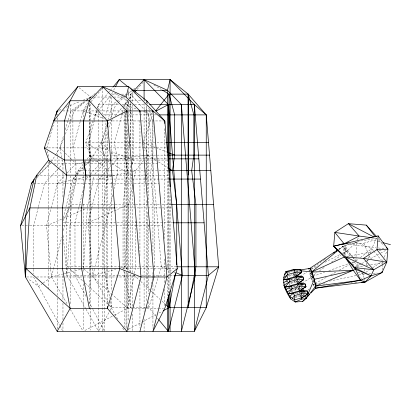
<?xml version="1.0" encoding="UTF-8"?>
<svg xmlns="http://www.w3.org/2000/svg" width="411" height="411" viewBox="0 0 411 411"><rect width="100%" height="100%" fill="white"/><g stroke="black" fill="none" stroke-linecap="round" stroke-linejoin="round"><path stroke-width="0.31" stroke-dasharray="2.06 1.54" d="M89.331 104.584L89.315 159.417L89.336 121.584M130.755 146.131L130.765 102.467M130.765 101.825L130.77 94.119L132.917 91.787M132.589 164.462L133.221 160.054L133.246 120.942L130.672 111.766M122.288 113.169L114.381 142.612L117.402 158.857L117.274 174.87L114.114 188.608M84.794 101.676L72.875 110.924L72.947 147.893L75.963 163.686L75.84 179.247L69.274 207.005M293.716 273.269L293.665 276.5L294.512 275.791M355.972 260.404L356.039 257.255M356.054 256.623L356.378 242.13L352.7 242.618M345.055 255.462L345.317 245.454L344.716 244.607M382.132 270.032L382.281 264.407M382.302 263.78L382.333 262.526M68.473 267.659L67.548 266.801L71.154 207.545M71.195 206.908L71.35 204.359L78.172 170.678L83.217 164.153M130.513 271.948L124.97 266.801L128.766 204.359L132.558 185.649M83.572 267.967L87.291 208.552M85.719 308.651L66.87 275.411L67.45 268.029M107.477 175.764L103.87 204.359L103.87 206.908M107.554 175.127L108.114 170.678L105.93 155.122L105.93 121.913M125.771 112.444L125.103 114.89L125.129 155.122L127.287 170.678L123.043 204.359L123.043 266.801L123.757 270.572M132.532 186.507L131.063 175.173L131.515 172.024M114.484 315.129L127.58 308.342L135.306 268.604L135.306 220.049M146.876 307.721L147.117 306.478M151.464 284.129L152.548 278.54M152.671 277.918L153.154 275.437M154.12 270.469L154.479 268.604L154.479 207.909L150.236 175.173L152.394 160.054L152.419 120.942L149.501 110.544M133.57 180.655L135.589 170.678L143.352 160.644M87.461 207.293L94.027 175.79M75.567 174.87L66.669 213.581L66.87 275.411L117.818 275.411M112.681 194.85L108.376 213.581L94.576 268.609M69.13 207.622L63.263 231.126M63.222 217.876L65.852 207.401M66.007 206.784L72.963 179.062L74.915 175.918M78.85 207.401L74.987 222.803L74.987 275.411L86.274 296.886M79.004 206.784L83.176 190.149M108.257 302.558L92.871 275.411L87.985 222.803L91.54 208.634M91.694 208.017L98.959 179.062L102.817 174.834M94.422 269.226L92.871 275.411L115.707 269.282M38.321 207.355L33.548 225.839L33.548 268.666M38.48 206.738L44.522 183.321L59.014 167.894M50.64 268.666L46.546 225.839L51 208.588M51.159 207.971L57.525 183.321L65.426 174.906M43.237 282.984L51.432 276.973L61.665 237.322M94.314 120.531L88.386 142.612L91.401 158.857L131.273 158.857M94.479 119.92L96.95 110.718M97.607 108.263L98.594 104.584L107.882 93.333M122.452 112.557L123.768 107.651M123.932 107.035L124.595 104.584L129.033 99.2M110.929 96.564L105.93 114.89L105.93 118.08M126.603 109.393L128.771 101.45M129.434 99.01L130.77 94.119L128.319 94.119M46.946 147.893L54.098 122.016M72.947 147.893L80.094 122.016M80.263 121.399L83.156 110.924L88.93 100.382M96.549 110.646L85.786 142.612L91.401 158.857L101.383 142.612L106.86 123.598M107.918 119.92L112.337 104.584L116.411 101.656M55.624 154.736L59.949 147.893L63.715 135.168M65.334 129.712L68.026 120.623M68.205 120.017L70.898 110.924L83.962 101.8M145.89 111.509L148.833 114.89L161.276 266.801L148.833 307.68L155.754 316.069M143.408 142.011L152.532 114.89L143.023 111.381M364.197 271.075L365.009 268.655M366.232 265.023L367.249 261.997M367.455 261.396L368.266 258.971M368.472 258.37L369.284 255.945M370.095 253.525L371.724 248.686L376.45 238.318L375.669 237.301M97.366 108.221L98.594 104.584L119.416 104.584M106.182 160.054L101.769 147.893L107.363 131.726M108.817 127.533L111.098 120.942L112.306 119.467M104.404 174.012L104.404 158.857L101.383 142.612L107.245 127.163M108.37 124.194L109.722 120.629M110.626 118.25L115.81 104.584L117.736 102.904M61.804 157.608L59.949 147.893L63.669 138.353M65.298 134.181L74.37 110.924L85.452 101.543M357.385 239.921L358.644 237.162M382.631 260.697L383.155 259.541M384.213 257.229L386.849 251.445M310.726 269.601L309.021 270.479L309.807 268.789M63.089 220.635L69.695 207.612M69.973 207.072L71.35 204.359L135.168 204.359M111.597 94.119L112.475 92.449M113.642 90.22L115.101 87.435M89.233 99.827L90.754 97.053L93.256 95.059M99.2 330.264L109.783 310.983M110.086 310.433L111.597 307.68L111.597 296.819M75.891 174.346L78.172 170.678L111.951 170.678M36.795 177.711L49.967 163.686L55.29 155.26M84.769 162.15L86.706 159.638M87.096 159.139L90.199 155.122L167.128 155.122M144.903 158.636L147.621 155.122L143.203 142.612L155.075 147.333M97.859 111.427L95.116 114.89L100.844 114.89M98.255 110.934L110.42 95.604M94.931 174.197L105.406 161.03M115.522 115.527L127.58 100.757L113.503 92.439M108.288 92.845L109.901 90.888M110.307 90.399L112.732 87.461M129.439 98.712L134.284 92.845M137.115 89.418L143.172 82.082M83.156 120.485L83.156 110.924L86.865 106.562M89.336 103.649L90.574 102.195M90.985 101.712L101.281 89.588M101.692 89.1L103.341 87.163M76.821 174.834L72.963 179.062L170.087 179.062M77.247 174.362L83.685 167.318M85.401 165.438L90.543 159.797L85.247 165.083M86.387 178.59L89.819 174.834M90.25 174.362L103.546 159.797M103.248 174.362L111.396 165.438M111.823 164.965L117.402 158.857L143.84 155.589M59.451 167.426L62.965 163.686L62.272 160.038M67.183 173.036L75.963 163.686L99.888 160.809M76.446 173.981L84.805 165.53M37.298 176.134L49.967 163.686L51.205 163.686M300.369 297.482L302.167 295.745M302.619 295.314L303.518 294.446M305.316 292.714L306.216 291.846M308.014 290.115L309.36 288.815M373.363 250.623L371.724 248.686L356.378 242.13L347.644 250.53L342.959 253.906M118.219 102.483L124.482 97.027M127.374 94.509L131.71 90.728M85.935 101.132L90.754 97.053L93.323 97.053M295.889 271.46L296.763 270.736M295.817 274.707L297.554 273.258M294.029 279.352L295.298 278.298M295.134 280.98L293.932 281.982L294.178 283.693M298.109 278.509L298.977 277.785M298.032 281.756L299.336 280.672M295.206 287.268L297.055 285.732M295.566 289.519L297.292 288.08M300.328 285.558L301.628 284.469M300.688 288.445L301.987 287.356M299.886 294.815L298.443 296.018L298.956 297.184M302.106 292.966L303.41 291.882M302.465 295.853L304.638 294.045L304.006 292.026M133.154 89.521L135.08 87.939M338.983 249.636L342.913 246.43L356.378 242.13M93.754 94.658L95.254 93.461M355.957 261.036L358.423 259.105M360.39 257.563L371.724 248.686M86.783 100.135L90.754 97.053L77.756 86.675M42.723 283.359L38.629 286.364L27.974 278.781M116.919 101.291L123.536 96.534M124.045 96.164L126.079 94.7M128.119 93.235L131.171 91.042M313.28 275.288L310.675 277.163L312.319 281.679M313.798 274.913L316.927 272.663M319.527 270.787L325.255 266.657M331.502 262.156L340.878 255.406M309.021 270.479L310.588 269.369M311.106 269L323.621 260.122M324.14 259.752L326.226 258.272M338.741 249.39L342.913 246.43L347.644 250.53L352.792 257.034M86.053 100.341L90.754 97.053L90.754 98.311M365.847 272.323L369.042 270.186M372.772 267.689L382.364 261.278M338.674 249.241L342.913 246.43L352.17 256.793M296.377 286.647L298.011 285.64M302.362 282.948L311.076 277.574L310.064 272.601M294.163 279.398L295.828 278.468M300.261 275.997L306.914 272.288M356.137 266.682L361.151 263.908M361.711 263.6L366.165 261.139M366.725 260.831L368.395 259.906M370.624 258.678L380.098 253.443M380.658 253.135L386.227 250.052M314.466 283.883L313.346 284.499L314.559 286.616M315.026 283.575L326.242 277.399M330.727 274.928L336.332 271.841M339.137 270.299L348.667 265.049M352.592 262.886L354.277 261.961M128.53 329.262L141.461 322.368M142.026 322.07L156.082 314.574M158.893 313.074L162.268 311.276M139.853 114.89L148.833 114.89L152.183 113.123M84.866 330.48L113.914 315.427M311.291 269.308L318.109 265.783M324.926 262.264L340.262 254.342M342.533 253.171L347.644 250.53L345.317 245.454M87.985 222.803L128.766 204.359M287.977 273.089L292.308 271.178M287.69 276.089L291.481 274.42M293.351 276.449L294.435 275.971L293.644 273.464M285.897 282.028L288.568 280.852M290.192 280.138L292.904 278.946M290.449 282.902L294.779 280.99M288.64 288.846L290.788 287.9M292.411 287.186L294.579 286.231M291.579 290.428L296.454 288.281M294.625 294.235L297.877 292.802M295.422 296.763L298.674 295.329M46.546 225.839L62.862 218.667M63.443 218.411L85.586 208.68M58.927 110.194L61.876 108.977M66.001 107.276L67.769 106.547M70.127 105.57L79.554 101.676M83.094 100.217L90.754 97.053M312.488 276.516L310.675 277.163L309.17 271.09M313.09 276.3L324.562 272.216M328.79 270.71L348.107 263.831M351.729 262.542L353.542 261.894M349.109 243.821L363.812 243.209L373.779 240.219L381.989 242.398M298.561 271.83L299.768 271.471M295.709 271.635L298.802 270.782M294.646 274.651L287.346 276.66L287.823 278.175M295.879 274.312L297.734 273.798M285.989 281.972L288.219 281.355M297.929 278.684L300.4 278.006M296.254 281.869L289.565 283.708L289.878 284.72M298.098 281.36L299.953 280.847M288.527 288.933L290.993 288.255M300.765 285.563L302.619 285.054M299.08 288.748L291.779 290.757L292.416 292.776M300.313 288.409L302.167 287.9M302.362 292.781L306.072 291.764M295.216 297.472L301.294 295.797M302.532 295.458L305.003 294.774M120.649 267.957L124.97 266.801M50.702 269.303L51.432 276.973L63.777 273.757M64.399 273.592L80.448 269.411M98.959 179.062L112.388 175.985M112.999 175.846L132.537 171.377M133.149 171.238L135.589 170.678M57.525 183.321L91.715 175.718M314.59 284.242L313.346 284.499L314.626 284.443M315.216 284.114L320.821 282.943M329.54 281.124L356.327 275.534M358.818 275.01L365.071 273.947M346.91 256.377L372.135 251.917M379.07 250.689L381.593 250.248M357.174 241.56L376.45 238.318L374.765 237.44M356.948 267.186L363.17 266.138M366.278 265.619L368.143 265.306M370.63 264.884L384.306 262.583M144.472 155.512L147.621 155.122L156.272 160.531M368.847 273.634L370.737 273.474M373.255 273.264L377.031 272.95M290.454 279.891L292.976 279.742M286.19 288.101L287.412 288.039M315.263 284.412L317.179 284.32M322.928 284.052L326.76 283.873M351.03 282.737L352.309 282.676M354.863 282.557L356.779 282.465M112.218 94.119L117.171 94.119M121.507 94.119L127.081 94.119M93.965 97.053L111.289 97.053M113.852 97.053L123.48 97.053M131.299 100.757L141.826 100.757M144.302 100.757L146.141 100.757M121.975 104.584L132.28 104.584M134.479 104.584L145.664 104.584M57.16 110.924L60.905 110.924M62.929 110.924L97.253 110.924M99.452 110.924L126.937 110.924M103.356 114.89L117.438 114.89M121.183 114.89L139.488 114.89M154.433 114.89L156.339 114.89M164.816 120.942L111.098 120.942L109.907 120.521M166.244 142.612L85.786 142.612L105.93 155.122M44.871 147.893L156.098 147.893M156.719 147.893L166.517 147.893M131.916 158.857L167.097 158.857M50.651 160.054L62.611 160.054M111.217 160.054L168.109 160.054M54.165 163.686L83.433 163.686M83.798 163.686L157.398 163.686M112.239 170.678L158.317 170.678M158.949 170.678L169.019 170.678M36.733 175.173L65.128 175.173M112.475 175.173L168.746 175.173M34 183.321L133.061 183.321M134.253 183.321L146.547 183.321M147.184 183.321L159.057 183.321M135.681 204.359L159.576 204.359M162.032 204.359L170.986 204.359M115.481 207.909L172.147 207.909M63.222 222.803L172.646 222.803M21.788 225.839L29.387 225.839M29.833 225.839L135.681 225.839M136.149 225.839L162.047 225.839M67.548 266.801L119.904 266.801M120.485 266.801L166.517 266.801M167.128 266.801L176.745 266.801M122.524 268.604L139.144 268.604M139.725 268.604L175.995 268.604M118.46 275.411L135.399 275.411M141.528 275.411L167.483 275.411M170.005 275.411L174.428 275.411M26.684 276.973L33.687 276.973M36.743 276.973L139.514 276.973M109.269 305.522L111.597 307.68L132.013 307.68M132.64 307.68L145.093 307.68M145.72 307.68L148.833 307.68L148.833 301.294M111.412 293.757L127.58 308.342L146.116 308.342M146.753 308.342L157.963 308.342M158.584 308.342L163.568 308.342M346.658 244.067L375.844 247.653M378.382 247.961L384.095 248.665M372.741 237.835L376.45 238.318M83.156 110.924L103.962 118.389M135.887 108.751L124.595 104.584L124.595 107.117M101.769 147.893L108.889 150.647M111.263 151.561L131.438 159.365M132.034 159.591L133.221 160.054M357.93 272.077L363.18 274.101L364.059 277.785M155.666 147.57L166.347 151.818M161.276 266.801L165.386 268.475M165.977 268.712L172.435 271.342M173.021 271.584L175.374 272.539M153.853 84.902L161.436 89.511M107.266 160.711L109.968 162.355M112.131 163.665L131.063 175.173M158.435 161.888L167.631 167.637M95.044 159.329L90.199 155.122L90.199 173.853M96.981 161.009L108.114 170.678M84.003 269.03L110.939 293.331M133.75 274.949L140.223 280.954M140.685 281.386L160.177 299.475M162.042 301.201L165.294 304.227M70.322 269.375L83.269 281.386M85.113 283.102L108.807 305.09M378.737 240.481L384.234 245.67M352.33 263.708L355.525 266.77M361.921 272.894L363.18 274.101L362.43 273.079M59.949 147.893L63.505 151.402M65.287 153.154L72.403 160.177M72.85 160.614L75.963 163.686M360.704 277.708L361.582 278.581M362.019 279.018L363.334 280.328M101.383 142.612L108.946 150.287M111.17 152.543L117.402 158.857M378.582 238.776L380.278 240.656M352.592 257.265L355.536 260.564M145.473 111.027L130.77 94.119L130.77 100.412M373.769 251.106L381.547 260.307M157.382 318.042L158.199 319.028M353.188 257.533L355.561 260.533M350.044 256.166L342.913 246.43L344.649 254.897M354.174 261.802L357.924 266.929M51.432 276.973L67.137 303.893M70.338 309.391L83.156 331.364M109.516 304.772L117.998 319.727M122.709 328.04L124.595 331.364M86.033 309.206L98.594 331.364L98.594 207.586M357.462 263.759L359.271 267.027M33.548 276.973L59.621 325.178M59.924 325.738L62.359 330.238M313.408 284.91L314.225 286.436M88.951 301.972L92.516 308.759M92.814 309.324L104.404 331.364L104.404 207.586M295.155 288.584L296.084 290.68M297.107 293.002L297.621 294.158L299.732 292.396L300.369 294.415M363.812 243.209L369.016 255.205M369.263 255.776L370.254 258.062M310.567 272.991L313.31 280.04M310.634 273.094L313.352 280.117M49.135 161.343L49.967 163.686L49.618 161.862M48.765 160.054L49.967 163.686M311.076 277.569L312.437 281.854M297.194 270.371L297.672 271.887M301.787 284.977L302.265 286.493M300.189 292.283L300.508 293.295M293.875 273.772L294.353 275.288M295.935 280.317L296.413 281.833M297.518 285.347L297.836 286.354M298.309 287.87L298.946 289.889M300.528 294.918L301.006 296.434M293.012 271.445L293.326 272.457M295.863 280.513L296.495 282.516M297.287 285.039L297.605 286.051M298.078 287.566L298.869 290.068M299.501 292.087L299.979 293.603M300.456 295.113L301.083 297.117M287.145 276.331L287.931 278.833M289.365 283.379L289.678 284.381M291.738 290.926L292.051 291.928M147.097 101.979L147.785 104.425M148.813 108.098L149.327 109.932M130.498 111.155L127.58 100.757L127.58 110.22M364.208 278.396L364.793 280.852M47.527 150.929L48.924 158.22M123.875 271.203L130.77 307.68L130.77 273.824M104.224 268.686L103.87 266.801L103.87 207.545M104.348 269.313L109.814 298.247M110.41 301.391L111.597 307.68M312.031 275.796L312.781 280.77M294.502 285.958L294.661 287.089M127.287 170.678L125.103 155.122L125.103 114.89M63.166 235.477L66.87 275.411M344.207 244.992L344.932 255.478M284.828 282.501L284.854 283.641M146.753 100.757L146.753 103.305M146.758 109.68L146.753 105.858L146.753 180.876M146.758 110.323L146.778 179.386M170.087 195.544L170.087 273.485M170.087 275.411L170.087 287.489M169.019 177.67L169.019 274.466M169.019 277.019L169.019 292.986M168.376 173.38L168.376 274.769M168.376 276.68L168.376 293.85M167.483 159.489L167.483 270.279M167.483 279.223L167.483 297.667M164.816 128.643L164.816 239.854M164.816 259.022L164.816 276.295M164.816 276.937L164.816 282.706M164.816 289.113L164.816 306.421M152.938 119.211L152.938 254.604M152.938 272.503L152.938 276.336M152.938 284.653L152.938 328.163M148.833 114.89L148.833 204.359M148.833 224.75L148.833 293.629M147.621 155.122L147.621 192.918M147.621 212.004L147.621 287.823M146.753 102.02L146.753 103.279M146.753 200.517L146.753 276.295M146.753 276.937L146.753 301.931M144.091 99.467L144.091 100.746M144.091 103.305L144.091 109.655M144.091 110.287L144.091 150.734M144.091 170.221L144.091 311.651M144.091 319.28L144.091 331.364M139.94 120.485L139.94 255.883M139.94 284.011L139.94 327.526M132.193 92.172L132.193 101.481M132.193 104.584L132.193 110.919M132.193 111.556L132.193 164.539M132.193 184.133L132.193 274.127M132.193 275.411L132.193 307.202M132.193 314.194L132.193 331.364M130.77 102.93L130.77 111.114M130.77 111.741L130.77 146.367M130.77 165.7L130.77 273.187M128.653 90.507L128.653 98.162M128.653 101.353L128.653 109.65M128.653 111.561L128.653 121.759M128.653 141.518L128.653 321.125M128.653 328.163L128.653 330.084M127.58 129.285L127.58 270.525M127.58 273.089L127.58 308.342M126.937 123.038L126.937 270.582M126.937 271.224L126.937 327.526M126.043 98.943L126.043 108.401M126.043 112.198L126.043 269.945M126.043 272.503L126.043 328.805M124.595 109.655L124.595 110.919M124.595 111.556L124.595 270.921M124.595 271.563L124.595 326.915M111.597 97.268L111.597 117.412M111.597 119.93L111.597 162.592M111.597 182.119L111.597 206.908M111.597 207.545L111.597 268.717M111.597 269.354L111.597 291.07M107.394 133.133L107.394 160.054M107.394 160.68L107.394 173.915M107.394 175.173L107.394 207.267M107.394 208.552L107.394 267.967M107.394 269.246L107.394 304.494M106.182 160.68L106.182 173.915M106.182 175.816L106.182 207.267M106.182 207.909L106.182 267.967M106.182 269.246L106.182 289.041M104.404 174.644L104.404 206.954M102.652 87.317L102.652 114.114M102.652 116.662L102.652 208.069M102.652 208.706L102.652 267.386M102.652 268.029L102.652 331.364M98.594 104.584L98.594 109.655M98.594 112.188L98.594 175.271M98.594 175.903L98.594 206.954M90.754 103.988L90.754 208.069M90.754 208.706L90.754 267.386M90.754 268.029L90.754 330.084M90.199 174.49L90.199 206.908M90.199 207.545L90.199 268.712M90.199 269.349L90.199 287.823M89.336 104.543L89.336 120.315M89.336 160.68L89.336 175.173M89.336 175.805L89.336 207.909M89.336 208.552L89.336 267.967M89.336 269.246L89.336 303.215M83.156 161.158L83.156 190.935M83.156 204.262L83.156 208.069M83.156 208.706L83.156 268.666M83.156 269.303L83.156 271.224M83.156 280.174L83.156 330.084M70.163 104.543L70.163 120.315M70.163 121.584L70.163 159.411M70.163 160.054L70.163 173.915M70.163 175.816L70.163 207.267M70.163 208.552L70.163 267.967M70.163 269.246L70.163 303.857M62.965 163.686L62.965 172.553M62.965 173.185L62.965 197.28M62.965 275.699L62.965 300.652M62.965 303.21L62.965 319.845M62.965 323.046L62.965 331.364M57.16 114.114L57.16 115.388M57.16 117.936L57.16 156.103M57.16 156.735L57.16 166.219M57.16 168.751L57.16 206.8M57.16 207.437L57.16 267.386M57.16 268.029L57.16 295.53M57.16 298.093L57.16 330.721M48.765 161.944L48.765 207.267M48.765 207.909L48.765 267.967M48.765 269.246L48.765 289.041M33.548 269.303L33.548 273.777"/><path stroke-width="0.62" d="M176.745 264.89L176.745 204.359L172.497 170.678L174.654 155.122L174.68 114.89L169.019 94.119L162.52 90.168M295.596 269.837L293.064 269.621L294.199 270.006L294.985 272.508L295.278 276.67L301.515 272.349L294.985 272.508L287.69 274.517L283.78 279.834L295.278 276.67L301.443 272.781L301.515 272.349L300.724 269.842L293.064 269.621L285.763 271.63C280.749 281.489 285.09 290.407 290.634 298.869L295.221 302.003L302.588 301.463L306.061 298.571L315.689 286.143L314.302 279.316L311.97 271.974L300.888 270.772M382.102 271.281L382.071 272.534L365.086 282.074L315.463 288.198L315.792 286.092L314.302 279.321M376.466 236.423L366.299 225.12L348.369 223.676L334.852 232.4L333.665 246.179L378.135 235.888L376.949 249.672L386.792 262.167L382.071 272.534L371.01 275.858L360.555 280.287L315.463 288.198M361.254 282.254L365.086 282.074L371.01 275.858L373.774 269.786L386.792 262.167L387.902 249.133L378.135 235.888M139.94 331.364L153.981 276.973L139.94 110.924L126.043 97.053L102.652 86.675L89.336 100.757L83.669 120.942L83.695 160.054L85.853 175.173L81.604 207.909L81.604 268.604L89.336 308.342M303.662 279.829L302.943 276.891L295.278 276.67L296.418 277.055L302.943 276.891L303.662 279.829L297.497 283.718L284.772 287.222L289.904 281.566L297.204 279.557L303.729 279.398L297.497 283.718L297.204 279.557L296.418 277.055L289.118 279.064L283.78 279.834M304.777 291.204L299.711 290.767L305.948 286.446L305.162 283.939L297.497 283.718L298.633 284.104L299.419 286.606L299.711 290.767L300.852 291.152L301.638 293.654L301.931 297.816L301.72 299.136L295.221 302.003L294.63 299.825L294.338 295.663L293.552 293.161L288.368 293.891L292.123 288.614L299.419 286.606L305.948 286.446L305.882 286.878L299.711 290.767L288.368 293.891M310.927 292.945L315.319 288.465L315.617 285.969M315.319 288.46L315.689 286.143M163.393 310.675L169.019 307.68L175.435 273.716M107.394 306.421L107.394 308.342L126.937 331.364L140.983 276.973L126.937 110.924L102.652 86.675L77.756 86.675L57.16 110.924L44.352 147.893L48.765 160.054L36.733 175.173L29.916 207.909L25.436 276.973L57.16 331.364L194.372 331.364L206.25 307.68L218.698 266.801L206.25 114.89L188.187 94.119L170.087 79.636L145.191 79.636L144.225 80.428M34.128 179.247L25.23 216.874L25.436 276.973L20.55 225.839L31.524 183.321L36.733 175.173M167.483 152.609L167.483 90.312L170.087 79.636L194.372 104.584L206.25 114.89L206.25 307.68L169.019 307.68L165.761 304.659M126.043 97.053L128.653 86.675L103.752 86.675L102.755 87.476M158.605 319.522L168.376 331.364L182.417 275.411L168.376 104.584L144.091 79.636L119.19 79.636L113.133 86.973M55.968 115.239L57.16 110.924L57.16 112.198M177.259 268.604L164.816 308.342L152.938 331.364L166.979 276.973L152.938 110.924L128.653 86.675L146.753 100.757L164.816 120.942L177.259 268.604L166.979 276.973L140.983 276.973L119.842 268.604L26.114 268.604L70.163 308.342L107.394 308.342L119.842 268.604L107.394 120.942L89.336 100.757L70.163 100.757L53.677 120.942L107.394 120.942L126.937 110.924L152.938 110.924L164.816 120.942L164.816 123.511M301.402 298.129L301.72 299.136L306.061 298.571L314.302 279.316L310.069 268.224L337.616 249.945M20.55 225.839L29.916 207.909L114.726 207.909M115.393 86.88L119.19 79.636L127.857 86.752M77.756 86.675L70.163 100.757L64.496 120.942L64.496 160.054L66.68 175.173L62.436 207.909L62.436 268.604L70.163 308.342L57.16 331.364M292.411 298.242L294.338 295.663L301.638 293.654L308.163 293.495L308.096 293.927L301.931 297.816L294.63 299.825L289.657 296.28L283.744 285.311L289.904 281.566L289.118 279.064L283.76 282.583M155.671 110.934L169.019 94.119L188.187 94.119L193.853 114.89L193.828 155.122L191.67 170.678L195.919 204.359L195.919 266.801L188.187 307.68L188.187 94.119L188.212 175.014M284.777 274.646L286.899 272.015L294.199 270.006L300.724 269.842L301.443 272.781M135.091 91.864L136.303 90.399M133.775 90.852L144.091 79.636L167.483 90.312L181.374 104.584L195.415 275.411L181.374 331.364L181.374 104.584M31.524 183.321L33.281 181.451M302.588 301.463L304.782 299.223M307.418 296.531L309.611 294.291M338.001 250.438L311.466 272.072L312.221 274.507M283.796 277.636L287.69 274.517L286.899 272.015L285.763 271.63M333.527 253.089L334.569 252.349M336.136 251.239L337.698 250.129M287.34 291.98L292.123 288.614L291.337 286.113L284.772 287.222M301.931 297.816L308.163 293.495L307.377 290.988L299.711 290.767M286.061 289.611L291.337 286.113L298.633 284.104L305.162 283.939L305.882 286.878L304.643 287.217M156.093 111.062L168.376 104.584L168.376 167.698M365.086 282.074L360.555 280.287L355.659 269.303L354.462 267.607L333.665 246.179L344.12 243.759L359.147 236.058L372.125 237.753M344.444 256.978L311.466 272.072L353.26 270.279L355.659 269.303L371.01 275.858L354.462 267.607L351.59 264.288M315.792 286.092L353.26 270.279L360.555 280.287L315.792 286.092L315.227 284.263M308.24 268.964L310.058 268.424L311.425 270.962M306.858 294.266L308.096 293.927L307.377 290.988L300.852 291.152L293.552 293.161L289.657 296.28L290.634 298.869M314.302 279.316L353.26 270.279L346.339 258.879M373.64 236.854L348.369 223.676L359.147 236.058L334.852 232.4L344.12 243.759L348.471 243.024M338.659 250.813L333.665 246.179L345.502 256.947L354.462 267.607L355.705 267.397M299.645 270.001L310.058 268.424M341.089 244.155L343.997 244.031M132.83 90.312L167.483 90.312M149.517 104.584L194.372 104.584L208.418 275.411L194.372 331.364L194.372 104.584M159.494 114.89L206.25 114.89M166.198 142.612L208.521 142.612M167.76 155.122L209.548 155.122M168.109 158.857L198.837 158.857M110.693 160.054L64.496 160.054L44.352 147.893M169.019 170.678L210.822 170.678M111.967 175.173L66.68 175.173L48.765 160.054M169.373 179.062L200.496 179.062M171.572 204.359L213.581 204.359M173.165 222.803L204.092 222.803M176.684 266.801L218.698 266.801L208.418 275.411L174.562 275.411M295.278 276.67L297.179 276.834M299.711 277.05L301.607 277.214M297.497 283.718L298.761 283.826M300.03 283.939L303.195 284.212M354.462 267.607L373.774 269.786L363.427 258.396L345.502 256.947L373.774 269.786M344.12 243.759L345.389 243.913M386.792 262.167L363.427 258.396L376.949 249.672L387.902 249.133L386.206 247.247M383.165 242.706L390.45 244.643M166.943 152.055L174.654 155.122M175.959 272.781L182.417 275.411M168.715 168.31L172.497 170.678M350.342 263.009L355.659 269.303M366.299 225.12L375.279 236.793M298.463 274.399L299.254 276.916M300.677 281.448L301.469 283.965M302.897 288.496L303.688 291.014M305.111 295.55L306.061 298.571M146.753 100.757L147.097 101.979M85.853 175.173L83.669 160.054L83.669 120.942M284.936 287.037L284.967 288.168M170.087 79.636L170.087 186.666M170.087 290.669L170.087 331.364M169.019 94.119L169.019 172.584M169.019 294.266L169.019 307.68M168.376 295.756L168.376 331.364M167.483 299.573L167.483 331.364M152.938 110.924L152.938 112.198M144.091 79.636L144.091 99.467M139.94 110.924L139.94 112.198M126.937 110.924L126.937 112.84M107.394 120.942L107.394 126.722"/></g></svg>
